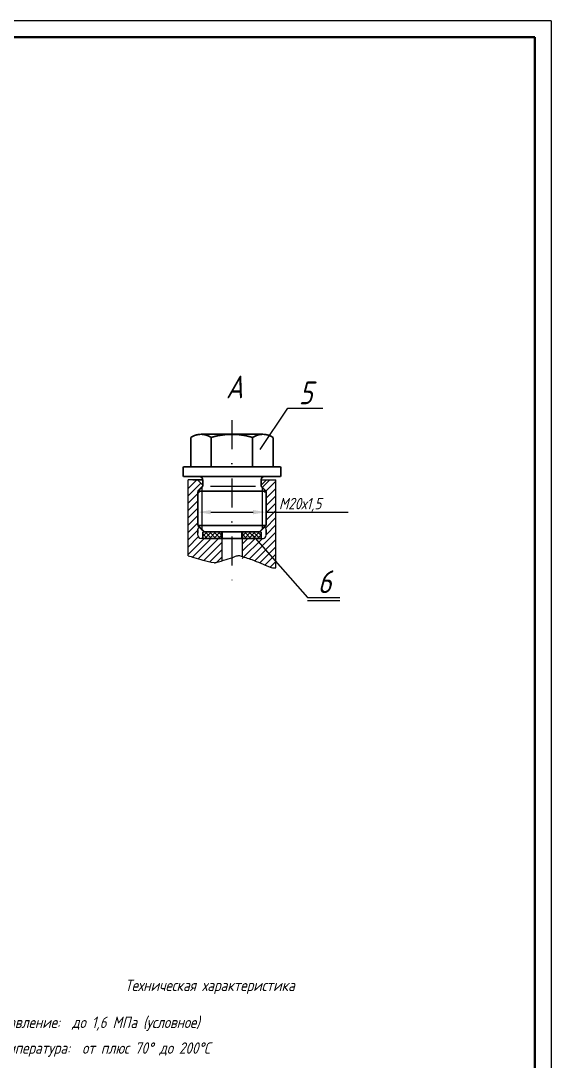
# Model space of a CAD drawing. Header units: inches. Extents: x 2365 to 4303, y 140 to 737.
# Drawn here: x 4140 to 4303.2, y 416.7 to 736.7 of the extents above; entities that cross this region are included whole.
import ezdxf

# ---------------------------------------------------------------- set-up
doc = ezdxf.new("R2010")
doc.units = ezdxf.units.IN
doc.header["$LTSCALE"] = 0.7
doc.header["$MEASUREMENT"] = 0
doc.linetypes.add('DASHDOT', pattern=[25.4, 12.7, -6.35, 0, -6.35])
doc.styles.get("Standard").update_dxf_attribs({"font": 'romand.shx', "width": 0.8, "oblique": 15, "height": 3.5})

# ---------------------------------------------------------------- blocks, each defined once
blk = doc.blocks.new('*X143')
at = {"color": 0}
for p, q in [((2391.97, 830.75), (2393.33, 832.11)), ((2391.97, 832.1), (2391.98, 832.11)), ((2392.67, 830.11), (2394.67, 832.11)), ((2394.7, 830.11), (2392.7, 832.11)), ((2394.02, 830.11), (2396.02, 832.11)), ((2396.05, 830.11), (2394.05, 832.11)), ((2395.37, 830.11), (2397.37, 832.11)), ((2397.4, 830.11), (2395.4, 832.11)), ((2397.82, 831.03), (2396.74, 832.11)), ((2404.12, 830.78), (2405.45, 832.11)), ((2404.8, 830.11), (2406.8, 832.11)), ((2406.82, 830.11), (2404.82, 832.11)), ((2406.14, 830.11), (2408.14, 832.11)), ((2408.17, 830.11), (2406.17, 832.11)), ((2407.49, 830.11), (2409.49, 832.11)), ((2409.52, 830.11), (2407.52, 832.11)), ((2409.97, 831.01), (2408.87, 832.11)), ((2393.35, 830.11), (2391.97, 831.5)), ((2392.01, 830.11), (2391.97, 830.15)), ((2396.71, 830.11), (2397.82, 831.21)), ((2405.48, 830.11), (2404.12, 831.47)), ((2404.13, 830.11), (2404.12, 830.12)), ((2408.84, 830.11), (2409.97, 831.24))]:
    blk.add_line(p, q, dxfattribs=at)

msp = doc.modelspace()

# ---------------------------------------------------------------- linework, layer by layer
for p, q in [((4303.17, 736.67), (3463.17, 736.67)), ((4303.17, 736.67), (4303.17, 142.67)), ((4192.24, 608.49), (4192.24, 599.5)), ((4198.59, 608.56), (4198.59, 599.5)), ((4195.94, 599.5), (4213.94, 599.5)), ((4195.94, 595.5), (4191.44, 595.5)), ((4192.94, 595.5), (4195.94, 595.5)), ((4195.94, 593.9), (4194.34, 595.5)), ((4195.94, 593.9), (4194.34, 595.5)), ((4213.94, 593.9), (4215.54, 595.5)), ((4213.94, 595.5), (4218.44, 595.5)), ((4195.64, 593.2), (4195.64, 580.28)), ((4212.16, 593.5), (4198.33, 593.5)), ((4214.24, 593.2), (4214.24, 580.28)), ((4194.44, 580.08), (4194.44, 579.1)), ((4194.58, 580.65), (4194.93, 580.99)), ((4213.94, 579.5), (4195.94, 579.5)), ((4215.29, 580.65), (4214.94, 580.99)), ((4215.44, 580.08), (4215.44, 579.1)), ((4204.94, 577.5), (4195.44, 577.5))]:
    msp.add_line(p, q)
at = {"lineweight": 50}
for q in [(3483.17, 731.67), (4298.17, 147.67)]:
    msp.add_line((4298.17, 731.67), q, dxfattribs=at)
at = {"lineweight": 25}
for p, q in [((4213.67, 604.86), (4222.14, 617.55)), ((4222.14, 617.55), (4232.89, 617.55)), ((4191.44, 572.11), (4191.44, 595.5)), ((4218.44, 568.42), (4218.44, 595.5)), ((4215.44, 585.56), (4240.66, 585.56)), ((4211.4, 578.39), (4228.14, 559.35)), ((4213.94, 577.5), (4214.6, 577.5)), ((4228.14, 559.35), (4238.16, 559.35)), ((4228.14, 558.35), (4238.16, 558.35))]:
    msp.add_line(p, q, dxfattribs=at)
at = {"linetype": 'DASHDOT'}
msp.add_line((4204.94, 613.81), (4204.94, 562.32), dxfattribs=at)
at = {"color": 0}
for p, q in [((4191.44, 592.79), (4194.15, 595.5)), ((4214.27, 593.17), (4216.6, 595.5)), ((4214.94, 594.9), (4215.54, 595.5)), ((4191.44, 590.54), (4195.37, 594.47)), ((4214.94, 591.59), (4218.44, 595.09)), ((4215.44, 589.85), (4218.44, 592.85)), ((4191.44, 588.3), (4194.94, 591.8)), ((4191.44, 586.05), (4194.44, 589.05)), ((4215.44, 587.6), (4218.44, 590.6)), ((4191.44, 583.81), (4194.44, 586.81)), ((4215.44, 585.36), (4218.44, 588.36)), ((4215.44, 583.11), (4218.44, 586.11)), ((4191.44, 581.56), (4194.44, 584.56)), ((4215.25, 580.68), (4218.44, 583.87)), ((4191.44, 579.32), (4194.44, 582.32)), ((4191.44, 577.07), (4194.44, 580.07)), ((4210.29, 571.22), (4218.44, 579.38)), ((4215.44, 578.62), (4218.44, 581.62)), ((4191.44, 574.83), (4194.59, 577.97)), ((4191.44, 572.58), (4196.35, 577.5)), ((4192.83, 571.73), (4198.27, 577.17)), ((4194.57, 571.22), (4200.84, 577.5)), ((4196.35, 570.76), (4201.79, 576.2)), ((4208.09, 571.27), (4214.32, 577.5)), ((4208.09, 573.52), (4212.07, 577.5)), ((4208.09, 575.76), (4209.83, 577.5)), ((4211.94, 570.63), (4218.44, 577.13)), ((4198.16, 570.32), (4201.79, 573.95)), ((4213.52, 569.97), (4218.44, 574.89)), ((4200.2, 570.12), (4201.79, 571.71)), ((4215.07, 569.27), (4218.44, 572.64)), ((4216.69, 568.65), (4218.44, 570.4))]:
    msp.add_line(p, q, dxfattribs=at)
at = {"color": 0, "linetype": 'ByBlock'}
for p, q in [((4194.44, 591.93), (4194.44, 582.56)), ((4215.44, 591.93), (4215.44, 582.56)), ((4198.44, 585.56), (4211.44, 585.56)), ((4194.44, 578.5), (4194.44, 580.29)), ((4215.44, 578.5), (4215.44, 580.29))]:
    msp.add_line(p, q, dxfattribs=at)
at = {"linetype": 'Continuous'}
for p, q in [((4195.64, 592.9), (4195.64, 580.38)), ((4195.64, 592.9), (4195.64, 579.91)), ((4214.24, 592.9), (4214.24, 580.22))]:
    msp.add_line(p, q, dxfattribs=at)
at = {"linetype": 'Continuous', "lineweight": 50}
for p, q in [((4201.79, 579.5), (4201.79, 577.39)), ((4208.09, 579.5), (4208.09, 577.32))]:
    msp.add_line(p, q, dxfattribs=at)
at = {"linetype": 'Continuous', "lineweight": 25}
for p, q in [((4201.79, 577.5), (4201.79, 570.59)), ((4208.09, 577.5), (4208.09, 571.93))]:
    msp.add_line(p, q, dxfattribs=at)
at = {"const_width": 0.5}
for points in [[(4192.24, 608.49, -0.317785), (4198.59, 608.49, -0.317785)], [(4211.29, 608.56, 0.147456), (4198.59, 608.56, 0.147456)], [(4217.64, 608.49, 0.317785), (4211.29, 608.49, 0.317785)], [(4194.94, 596.5, -0.414214), (4195.94, 595.5, -0.414214)], [(4194.94, 596.5, -0.414214), (4195.94, 595.5, -0.414214)], [(4214.94, 596.5, 0.414214), (4213.94, 595.5, 0.414214)], [(4195.94, 593.7, -0.198169), (4195.79, 593.35, -0.198169)], [(4195.94, 593.7, -0.198169), (4195.79, 593.35, -0.198169)], [(4213.94, 593.7, 0.198169), (4214.08, 593.35, 0.198169)]]:
    msp.add_lwpolyline(points, format="xyb", dxfattribs=at)
for points, const_width in [([(4192.24, 608.49), (4192.24, 599.5)], 0.5), ([(4195.41, 609.5), (4204.94, 609.5)], 0.5), ([(4198.59, 608.56), (4198.59, 599.5)], 0.5), ([(4214.47, 609.5), (4204.94, 609.5)], 0.5), ([(4211.29, 608.56), (4211.29, 599.5)], 0.5), ([(4217.64, 608.49), (4217.64, 599.5)], 0.5), ([(4189.94, 599.5), (4189.94, 596.5)], 0.5), ([(4219.94, 599.5), (4189.94, 599.5)], 0.5), ([(4219.94, 599.5), (4219.94, 596.5)], 0.5), ([(4189.94, 596.5), (4204.94, 596.5)], 0.5), ([(4195.94, 595.5), (4195.94, 593.7)], 0.5), ([(4195.94, 595.5), (4195.94, 593.7)], 0.5), ([(4219.94, 596.5), (4204.94, 596.5)], 0.5), ([(4213.94, 595.5), (4213.94, 593.7)], 0.5), ([(4195.79, 593.35), (4194.44, 591.99)], 0.5), ([(4195.79, 593.35), (4194.44, 591.99)], 0.5), ([(4215.44, 591.99), (4194.44, 591.99)], 0.5), ([(4194.44, 591.99), (4194.44, 581.5)], 0.5), ([(4195.94, 593.9), (4195.94, 593.7)], 0.5), ([(4195.94, 593.9), (4195.94, 593.7)], 0.25), ([(4213.94, 593.9), (4213.94, 593.7)], 0.5), ([(4214.08, 593.35), (4215.44, 591.99)], 0.5), ([(4215.44, 591.99), (4215.44, 581.5)], 0.5), ([(4215.44, 581.5), (4194.44, 581.5)], 0.5), ([(4194.44, 581.5), (4196.41, 579.5)], 0.5), ([(4195.94, 579.5), (4213.94, 579.5)], 0.5), ([(4213.47, 579.5), (4196.41, 579.5)], 0.5), ([(4215.44, 581.5), (4213.47, 579.5)], 0.5), ([(4195.94, 577.5), (4213.94, 577.5)], 0.5)]:
    msp.add_lwpolyline(points, dxfattribs=dict(const_width=const_width))
at = {"linetype": 'Continuous', "const_width": 0.5}
for points in [[(4195.94, 579.5), (4195.94, 577.5)], [(4213.94, 579.5), (4213.94, 577.5)]]:
    msp.add_lwpolyline(points, dxfattribs=at)
msp.add_lwpolyline([(4191.44, 572.11, -0.012455), (4193.25, 571.61, 0.01174), (4196.01, 570.84, 0.008501), (4199.42, 570.04, 0.083206), (4199.78, 570.02, 0.040999), (4200.04, 570.07, 0.003249), (4203.14, 570.99, 0.015809), (4205.83, 571.91, -0.042114), (4206.86, 572.2, -0.119822), (4207.28, 572.18, -0.012585), (4211.04, 570.96, -0.025406), (4213.79, 569.84, 0.024327), (4216.66, 568.66, 0.096159), (4218.28, 568.42, 0.002315), (4218.44, 568.42)], format="xyb")
for centre, radius, start, end in [((4194.94, 580.29), 0.5, 135, 180), ((4214.94, 580.29), 0.5, 360, 45), ((4195.44, 578.5), 1, 180, 270), ((4214.44, 578.5), 1, 270, 0)]:
    msp.add_arc(centre, radius, start, end)
at = {"color": 0, "linetype": 'ByBlock'}
for points in [[(4198.44, 586.22), (4198.44, 584.89), (4194.44, 585.56)], [(4211.44, 586.22), (4211.44, 584.89), (4215.44, 585.56)]]:
    msp.add_solid(points, dxfattribs=at)
at = {"layer": 'DEFPOINTS', "color": 0, "linetype": 'ByBlock'}
for p in [(4194.44, 591.99), (4212.16, 593.5), (4213.94, 593.9), (4215.44, 591.99), (4194.44, 586.08), (4215.36, 586.47), (4215.44, 585.56), (4213.94, 579.5), (4195.94, 576), (4196.04, 577.5), (4196.04, 577.5), (4213.84, 577.5)]:
    msp.add_point(p, dxfattribs=at)

# ---------------------------------------------------------------- block references
msp.add_blockref('*X143', (1803.97, -252.61))

# ---------------------------------------------------------------- texts
at = {"lineweight": 35, "char_height": 7, "width": 25.8231, "attachment_point": 1}
for s, insert in [('А', (4203.08, 627.57)), ('5', (4225.48, 625.75)), ('6', (4231.3, 567.65))]:
    msp.add_mtext(s, dxfattribs=dict(at, insert=insert))
at = {"lineweight": 25, "char_height": 3.5, "attachment_point": 1}
for s, insert, width in [('М20х1,5', (4219.39, 589.94), 23.0408), ('Техническая характеристика', (4172.03, 441.79), 128.6102), ('1. Давление:  до 1,6 МПа (условное)', (4129.27, 430.41), 144.1261), ('2. Температура:  от плюс 70%%D до 200%%DС', (4126.86, 422.5), 116.5422)]:
    msp.add_mtext(s, dxfattribs=dict(at, insert=insert, width=width))

doc.saveas('drawing.dxf')
